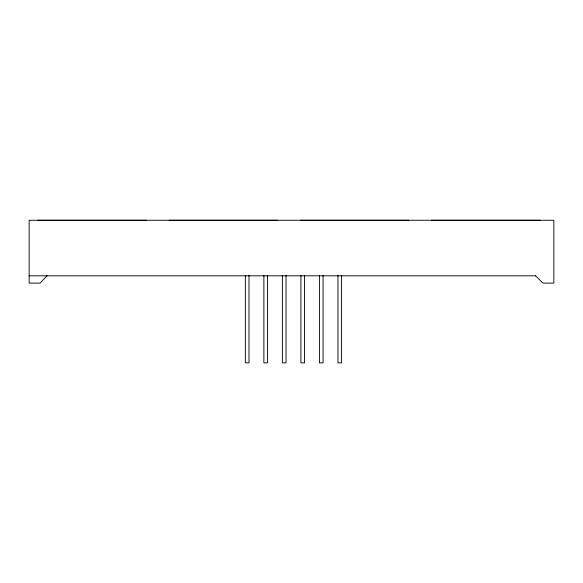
<?xml version="1.0" encoding="UTF-8"?>
<svg xmlns="http://www.w3.org/2000/svg" width="583" height="583" viewBox="0 0 583 583"><rect width="100%" height="100%" fill="white"/><g stroke="black" fill="none" stroke-linecap="round" stroke-linejoin="round"><path stroke-width="0.87" d="M29.15 275.817L535.624 275.817L542.911 283.112L553.85 283.112L553.85 220.265L29.15 220.265L29.15 283.112L40.089 283.112L47.376 275.373M540.062 220.265L431.573 220.265M535.624 275.373L535.624 275.817M408.807 220.265L300.318 220.265M341.594 275.373L341.594 362.866L337.951 362.866L337.951 275.373M323.077 275.373L323.077 362.866L319.426 362.866L319.426 275.373M304.552 275.373L304.552 362.866L300.908 362.866L300.908 275.373M286.034 275.373L286.034 362.866L282.391 362.866L282.391 275.373M277.625 220.265L169.128 220.265M267.517 275.373L267.517 362.866L263.873 362.866L263.873 275.373M248.999 275.373L248.999 362.866L245.356 362.866L245.356 275.373M146.435 220.265L37.946 220.265"/></g></svg>
